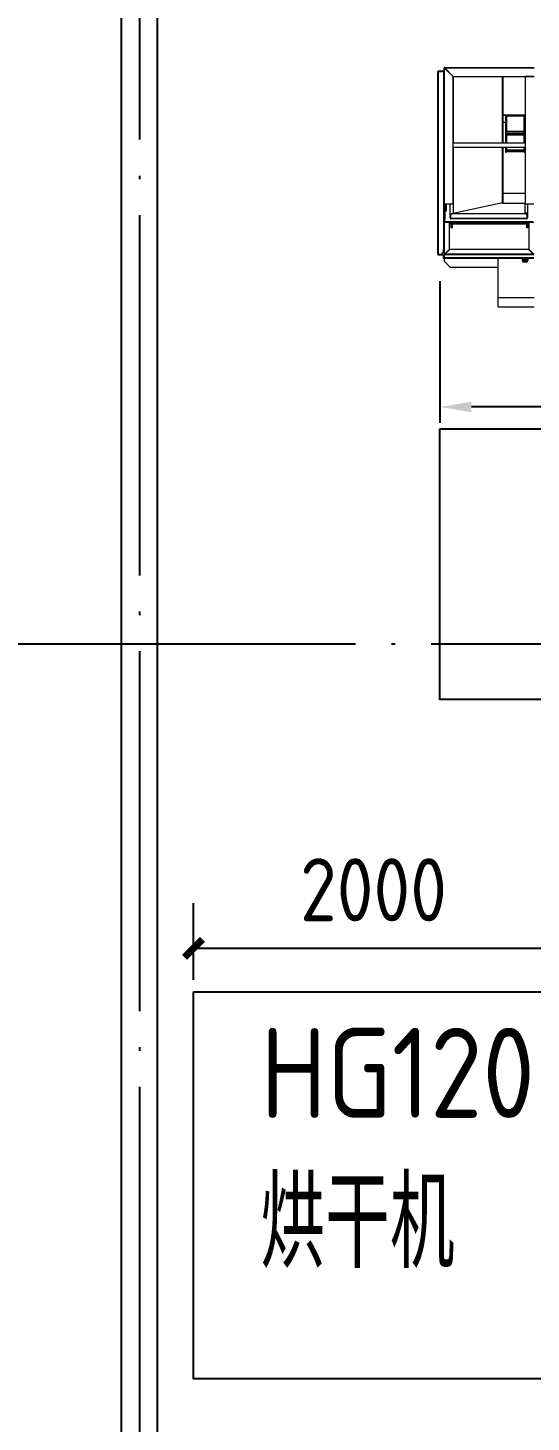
# Model space of a CAD drawing. Extents: x -2187 to 96136, y -11110 to 52208.
# Drawn here: x 20805 to 23601, y 9341 to 17084 of the extents above; entities that cross this region are included whole.
import ezdxf

# ---------------------------------------------------------------- set-up
doc = ezdxf.new("R2010")
doc.units = 0
doc.header["$LTSCALE"] = 1000
doc.header["$MEASUREMENT"] = 0
doc.linetypes.add('DOTE', pattern=[2.42, 2, -0.2, 0.02, -0.2])
doc.layers.add('DOTE', color=14, linetype='DOTE')
doc.layers.add('WALL', color=4, linetype='Continuous')
doc.styles.get("Standard").update_dxf_attribs({"font": 'gbenor.shx', "bigfont": 'gbcbig.shx'})
doc.dimstyles.new('ISO-25', dxfattribs={"dimscale": 70, "dimtxt": 2.5, "dimasz": 2.5, "dimexe": 1.25, "dimexo": 0.625, "dimtad": 1, "dimtxsty": 'Standard', "dimcen": 2.5, "dimadec": 0, "dimazin": 0, "dimtfac": 1, "dimtmove": 0, "dimatfit": 3, "dimfxl": 0, "dimarcsym": 0})
doc.dimstyles.get("Standard").update_dxf_attribs({"dimscale": 100, "dimtxt": 3.5, "dimasz": 1, "dimexe": 2.5, "dimexo": 3, "dimgap": 1.5, "dimtad": 1, "dimdec": 0, "dimzin": 0, "dimdsep": 46, "dimtxsty": 'Standard', "dimblk": 'ARCHTICK', "dimcen": 0.09, "dimadec": 0, "dimazin": 0, "dimtfac": 1, "dimtdec": 0, "dimtix": 1, "dimtmove": 2, "dimatfit": 3, "dimfxl": 0, "dimtolj": 1, "dimtzin": 0, "dimarcsym": 0})

# ---------------------------------------------------------------- blocks, each defined once
blk = doc.blocks.new('*D94')
at = {"color": 0, "lineweight": -2}
for p, q in [((23094.7, 15676.6), (23094.7, 14891.4)), ((27594.7, 15676.6), (27594.7, 14891.4)), ((27419.7, 14978.9), (23269.7, 14978.9))]:
    blk.add_line(p, q, dxfattribs=at)
at = {"color": 0}
for points in [[(23269.7, 15008), (23269.7, 14949.7), (23094.7, 14978.9)], [(27419.7, 15008), (27419.7, 14949.7), (27594.7, 14978.9)]]:
    blk.add_solid(points, dxfattribs=at)
at = {"layer": 'Defpoints', "color": 0}
for p in [(23094.7, 15720.4), (27594.7, 15720.4), (23094.7, 14978.9)]:
    blk.add_point(p, dxfattribs=at)
at = {"color": 0, "insert": (25342.1, 15110.1), "char_height": 175, "attachment_point": 5}
blk.add_mtext('4500', dxfattribs=at)
blk = doc.blocks.new('_ArchTick')
at = {"color": 0, "linetype": 'ByBlock', "const_width": 0.4}
blk.add_lwpolyline([(-0.5, -0.5), (0.5, 0.5)], dxfattribs=at)
blk = doc.blocks.new('*D99')
at = {"color": 0, "lineweight": -2}
for p, q in [((21725.9, 11796.2), (21725.9, 12222.1)), ((23725.4, 11796.2), (23725.4, 12222.1)), ((21725.9, 11972.1), (23725.4, 11972.1))]:
    blk.add_line(p, q, dxfattribs=at)
at = {"layer": 'Defpoints', "color": 0}
for p in [(23725.4, 11972.1), (21725.9, 11496.2), (23725.4, 11496.2)]:
    blk.add_point(p, dxfattribs=at)
at = {"color": 0, "lineweight": -2, "xscale": 100, "yscale": 100, "zscale": 100, "rotation": 180}
blk.add_blockref('_ArchTick', (21725.9, 11972.1), dxfattribs=at)
at = {"color": 0, "lineweight": -2, "xscale": 100, "yscale": 100, "zscale": 100}
blk.add_blockref('_ArchTick', (23725.4, 11972.1), dxfattribs=at)
at = {"color": 0, "insert": (22725.7, 12297.1), "char_height": 350, "attachment_point": 5}
blk.add_mtext('\\A1;2000', dxfattribs=at)

msp = doc.modelspace()

# ---------------------------------------------------------------- linework, layer by layer
at = {"color": 7, "linetype": 'Continuous', "lineweight": 15}
for p, q in [((23083.399, 15826.103), (23083.399, 16842.103)), ((23084.899, 16842.103), (23083.399, 16842.103)), ((23084.899, 16842.103), (23085.399, 16842.103)), ((23085.399, 16842.603), (23085.399, 16844.103)), ((23118.399, 16844.103), (23085.399, 16844.103)), ((23118.399, 16842.603), (23085.399, 16842.603)), ((23085.399, 16842.103), (23085.399, 15826.103)), ((23085.399, 16842.103), (23116.399, 16842.103)), ((23116.399, 16842.103), (23118.399, 16842.103)), ((23118.399, 16006.603), (23118.399, 16861.603)), ((23120.399, 16861.603), (23118.399, 16861.603)), ((23120.899, 16864.103), (23618.399, 16864.103)), ((23120.899, 16862.103), (23120.899, 16864.103)), ((23120.899, 16860.896), (23168.399, 16813.396)), ((23121.606, 16861.603), (23618.399, 16861.603)), ((23169.106, 16814.103), (23121.606, 16861.603)), ((23129.399, 16853.81), (23129.399, 16852.396)), ((23152.399, 16829.396), (23152.399, 16830.81)), ((23168.399, 16813.396), (23168.399, 16814.103)), ((23168.399, 16814.103), (23169.106, 16814.103)), ((23168.399, 16107.103), (23168.399, 16813.396)), ((23168.703, 16814.103), (23168.703, 16444.119)), ((23169.106, 16814.103), (23618.399, 16814.103)), ((23442.902, 16444.119), (23442.902, 16814.103)), ((23443.399, 16814.103), (23443.399, 16444.119)), ((23568.399, 16814.103), (23568.399, 16813.603)), ((23616.199, 16813.603), (23568.399, 16813.603)), ((23568.399, 16813.603), (23568.399, 16106.103)), ((23580.399, 16814.103), (23580.399, 16813.603)), ((23443.399, 16599.179), (23568.399, 16599.179)), ((23459.399, 16599.179), (23459.399, 16444.119)), ((23460.277, 16444.119), (23460.277, 16599.179)), ((23464.277, 16507.714), (23464.277, 16599.179)), ((23563.277, 16593.433), (23465.399, 16593.433)), ((23465.399, 16593.433), (23465.399, 16512.803)), ((23563.277, 16507.714), (23563.277, 16599.179)), ((23568.399, 16593.433), (23565.276, 16593.433)), ((23565.277, 16444.119), (23565.277, 16599.179)), ((23443.399, 16561.103), (23459.399, 16561.103)), ((23563.277, 16507.714), (23464.277, 16507.714)), ((23464.277, 16444.119), (23464.277, 16498.874)), ((23563.277, 16498.874), (23464.277, 16498.874)), ((23563.277, 16494.639), (23465.399, 16494.639)), ((23465.399, 16494.639), (23465.399, 16444.119)), ((23563.277, 16444.119), (23563.277, 16498.874)), ((23568.399, 16501.23), (23565.276, 16501.23)), ((23568.399, 16494.639), (23565.276, 16494.639)), ((23568.399, 16444.119), (23168.399, 16444.119)), ((23168.399, 16422.211), (23568.399, 16422.211)), ((23168.399, 16420.766), (23568.399, 16420.766)), ((23168.703, 16420.766), (23168.703, 16054.103)), ((23442.902, 16112.103), (23442.902, 16420.766)), ((23443.399, 16420.766), (23443.399, 16111.197)), ((23459.399, 16420.766), (23459.399, 16395.603)), ((23460.277, 16393.103), (23460.277, 16420.766)), ((23464.277, 16404.84), (23464.277, 16420.766)), ((23465.399, 16490.324), (23563.277, 16490.324)), ((23465.399, 16420.766), (23465.399, 16408.733)), ((23563.277, 16404.84), (23563.277, 16420.766)), ((23565.277, 16393.103), (23565.277, 16420.766)), ((23459.399, 16395.603), (23460.277, 16395.603)), ((23460.277, 16393.103), (23464.277, 16393.103)), ((23563.277, 16404.84), (23464.277, 16404.84)), ((23464.277, 16393.103), (23464.277, 16401.732)), ((23563.277, 16401.732), (23464.277, 16401.732)), ((23464.277, 16395.603), (23465.399, 16395.603)), ((23465.399, 16401.732), (23465.399, 16395.759)), ((23563.277, 16395.759), (23465.399, 16395.759)), ((23563.277, 16395.603), (23465.399, 16395.603)), ((23465.399, 16395.603), (23465.399, 16395.603)), ((23563.277, 16393.103), (23563.277, 16401.732)), ((23563.277, 16393.103), (23565.277, 16393.103)), ((23568.399, 16395.759), (23565.276, 16395.759)), ((23568.399, 16395.603), (23565.36, 16395.603)), ((23121.399, 16107.103), (23168.399, 16107.103)), ((23121.399, 16015.143), (23121.399, 16107.103)), ((23129.399, 16107.103), (23129.399, 16066.426)), ((23152.399, 16029.192), (23152.399, 16107.103)), ((23168.399, 16107.103), (23168.399, 16054.81)), ((23442.902, 16112.103), (23168.703, 16054.103)), ((23438.473, 16111.166), (23568.399, 16111.166)), ((23438.618, 16111.197), (23568.399, 16111.197)), ((23438.618, 16111.197), (23443.399, 16111.197)), ((23122.399, 16065.55), (23121.399, 16065.55)), ((23122.399, 16065.55), (23122.399, 16020.752)), ((23129.399, 16066.426), (23122.599, 16066.426)), ((23122.599, 16065.462), (23122.599, 16066.426)), ((23129.399, 16065.462), (23122.599, 16065.462)), ((23129.399, 16066.426), (23129.399, 16065.462)), ((23152.399, 16038.81), (23154.399, 16040.81)), ((23154.399, 16039.396), (23152.399, 16037.396)), ((23152.899, 16029.192), (23152.399, 16029.192)), ((23152.899, 16029.192), (23152.899, 16023.978)), ((23154.399, 16043.487), (23154.399, 16044.324)), ((23154.399, 16025.673), (23154.399, 16043.487)), ((23164.399, 16053.927), (23164.399, 16053.09)), ((23164.399, 16053.927), (23568.399, 16053.927)), ((23164.399, 16053.09), (23568.399, 16053.09)), ((23167.515, 16053.927), (23168.399, 16054.81)), ((23168.399, 16054.103), (23168.399, 16054.81)), ((23169.106, 16054.103), (23168.399, 16054.103)), ((23169.106, 16054.103), (23168.93, 16053.927)), ((23169.106, 16054.103), (23580.399, 16054.103)), ((23568.399, 16106.103), (23616.199, 16106.103)), ((23568.399, 16054.603), (23568.399, 16106.103)), ((23580.399, 16054.603), (23568.399, 16054.603)), ((23568.399, 16054.603), (23568.399, 16054.103)), ((23568.399, 16053.09), (23568.399, 16053.927)), ((23578.399, 16044.324), (23578.399, 16043.487)), ((23578.399, 16043.487), (23578.399, 16025.673)), ((23579.899, 16023.978), (23579.899, 16029.192)), ((23580.399, 16029.192), (23579.899, 16029.192)), ((23580.399, 16106.103), (23580.399, 16029.192)), ((23120.399, 16006.603), (23118.399, 16006.603)), ((23118.399, 16001.603), (23118.399, 16006.603)), ((23118.399, 15826.603), (23118.399, 16001.603)), ((23120.899, 16001.603), (23118.399, 16001.603)), ((23120.399, 16015.3), (23120.399, 16008.308)), ((23120.399, 16008.308), (23122.399, 16008.308)), ((23121.073, 16007.485), (23120.899, 16007.31)), ((23120.899, 16006.103), (23120.899, 16004.103)), ((23120.899, 16001.603), (23120.899, 16004.103)), ((23148.399, 16004.103), (23120.899, 16004.103)), ((23120.899, 15827.31), (23120.899, 16001.603)), ((23121.606, 16006.603), (23122.106, 16007.103)), ((23122.16, 16007.157), (23122.106, 16007.103)), ((23122.399, 16007.103), (23122.106, 16007.103)), ((23122.399, 16007.285), (23122.399, 16020.752)), ((23610.399, 16007.285), (23122.399, 16007.285)), ((23122.399, 16007.285), (23122.399, 16005.839)), ((23610.399, 16005.839), (23122.399, 16005.839)), ((23148.399, 15854.81), (23148.399, 16004.103)), ((23588.399, 16004.103), (23148.399, 16004.103)), ((23588.399, 15994.103), (23148.399, 15994.103)), ((23152.899, 16023.978), (23154.399, 16023.978)), ((23578.399, 16025.673), (23154.399, 16025.673)), ((23154.399, 16025.673), (23154.399, 16025.293)), ((23154.399, 16023.978), (23154.399, 16025.293)), ((23154.399, 16025.293), (23578.399, 16025.293)), ((23155.649, 15994.103), (23155.649, 15974.103)), ((23163.649, 15974.103), (23155.649, 15974.103)), ((23163.649, 15974.103), (23163.649, 15994.103)), ((23575.649, 15994.103), (23575.649, 15974.103)), ((23583.649, 15974.103), (23575.649, 15974.103)), ((23578.399, 16025.293), (23578.399, 16025.673)), ((23578.399, 16025.293), (23578.399, 16023.978)), ((23578.399, 16023.978), (23579.899, 16023.978)), ((23583.649, 15974.103), (23583.649, 15994.103)), ((23615.899, 16004.103), (23588.399, 16004.103)), ((23588.399, 16004.103), (23588.399, 15854.81)), ((23084.899, 15826.103), (23083.399, 15826.103)), ((23085.399, 15826.103), (23084.899, 15826.103)), ((23105.102, 15826.103), (23085.399, 15826.103)), ((23085.399, 15825.603), (23085.399, 15824.103)), ((23085.399, 15825.603), (23105.377, 15825.603)), ((23085.399, 15824.103), (23106.614, 15824.103)), ((23113.399, 15854.103), (23113.399, 15836.103)), ((23118.399, 15854.103), (23113.399, 15854.103)), ((23113.399, 15836.103), (23113.399, 15835.467)), ((23113.399, 15836.103), (23118.399, 15836.103)), ((23113.399, 15822.739), (23113.399, 15804.103)), ((23118.399, 15804.103), (23113.399, 15804.103)), ((23118.399, 15829.103), (23117.899, 15829.103)), ((23118.399, 15826.603), (23118.399, 15824.103)), ((23120.399, 15826.603), (23118.399, 15826.603)), ((23118.399, 15806.203), (23118.399, 15824.103)), ((23118.399, 15824.103), (23120.399, 15824.103)), ((23118.399, 15806.203), (23118.399, 15804.103)), ((23118.399, 15806.203), (23120.399, 15806.203)), ((23118.399, 15804.103), (23118.399, 15789.103)), ((23120.499, 15804.103), (23118.399, 15804.103)), ((23120.399, 15806.203), (23120.399, 15824.103)), ((23120.499, 15806.103), (23120.499, 15804.103)), ((23616.299, 15804.103), (23120.499, 15804.103)), ((23616.045, 15824.103), (23120.753, 15824.103)), ((23120.753, 15806.203), (23120.753, 15824.103)), ((23616.045, 15806.203), (23120.753, 15806.203)), ((23148.399, 15854.81), (23120.899, 15827.31)), ((23120.899, 15826.103), (23120.899, 15824.103)), ((23121.606, 15826.603), (23149.106, 15854.103)), ((23615.192, 15826.603), (23121.606, 15826.603)), ((23587.692, 15854.103), (23149.106, 15854.103)), ((23418.399, 15804.103), (23418.399, 15800.103)), ((23418.399, 15584.103), (23418.399, 15800.103)), ((23551.899, 15804.103), (23551.899, 15802.603)), ((23583.899, 15802.603), (23551.899, 15802.603)), ((23551.899, 15802.603), (23551.899, 15793.219)), ((23554.899, 15802.603), (23554.899, 15797.603)), ((23580.899, 15797.603), (23554.899, 15797.603)), ((23580.899, 15797.603), (23580.899, 15802.603)), ((23583.899, 15804.103), (23583.899, 15802.603)), ((23583.899, 15802.603), (23583.899, 15793.219)), ((23587.692, 15854.103), (23615.192, 15826.603)), ((23615.899, 15827.31), (23588.399, 15854.81)), ((23153.399, 15754.103), (23118.399, 15789.103)), ((23418.399, 15754.103), (23153.399, 15754.103)), ((23552.136, 15793.103), (23552.099, 15793.103)), ((23552.136, 15793.103), (23583.662, 15793.103)), ((23554.177, 15786.927), (23581.62, 15786.927)), ((23557.209, 15784.504), (23578.589, 15784.504)), ((23583.699, 15793.103), (23583.662, 15793.103)), ((23618.399, 15584.103), (23418.399, 15584.103)), ((23418.399, 15532.103), (23418.399, 15584.103)), ((23618.399, 15532.103), (23418.399, 15532.103))]:
    msp.add_line(p, q, dxfattribs=at)
at = {"color": 8, "linetype": 'Continuous', "lineweight": 15}
for p, q in [((23116.399, 15854.103), (23116.399, 16842.103)), ((23120.899, 16015.143), (23120.899, 16860.896)), ((23122.599, 16860.61), (23122.599, 16859.196)), ((23568.399, 16600.076), (23443.399, 16600.076)), ((23122.599, 16107.103), (23122.599, 16066.426)), ((23568.399, 16164.17), (23443.399, 16164.17)), ((23120.899, 16007.31), (23120.899, 16007.585)), ((23122.399, 16006.603), (23121.606, 16006.603)), ((23588.399, 15996.503), (23148.399, 15996.503))]:
    msp.add_line(p, q, dxfattribs=at)
at = {"color": 7, "linetype": 'Continuous', "lineweight": 15, "flags": 128}
for points in [[(23118.399, 16842.103), (23118.361, 16842.493), (23118.335, 16842.603)], [(23122.599, 16065.462), (23122.56, 16065.46), (23122.522, 16065.455), (23122.488, 16065.446), (23122.458, 16065.434), (23122.433, 16065.419), (23122.414, 16065.403), (23122.403, 16065.385), (23122.399, 16065.366)], [(23120.399, 16008.308), (23120.447, 16008.073), (23120.589, 16007.847), (23120.82, 16007.638), (23121.131, 16007.456), (23121.51, 16007.306), (23121.942, 16007.195), (23122.399, 16007.128)]]:
    msp.add_lwpolyline(points, dxfattribs=at)
for points in [[(23094.686, 14856.715), (27596.237, 14856.715), (27596.237, 13353.411), (23094.686, 13353.411)], [(21725.932, 11731.046), (23725.432, 11731.046), (23725.432, 9581.046), (21725.932, 9581.046)]]:
    msp.add_lwpolyline(points, close=True)
at = {"color": 7, "linetype": 'Continuous', "lineweight": 15}
for centre, radius, start, end in [((23085.399, 16842.103), 2, 90, 180), ((23085.399, 16842.103), 0.5, 90, 180), ((23116.399, 16842.103), 0.5, 0, 90), ((23120.899, 16861.603), 2.5, 90, 180), ((23120.899, 16861.603), 0.5, 90, 180), ((23121.686, 16860.476), 1.475, 104.8476436, 145.4955606), ((23122.568, 16062.358), 4.068, 89.5671709, 106.7048345), ((23164.204, 16044.121), 9.808, 88.8632887, 178.8162885), ((23164.204, 16043.284), 9.808, 88.8632887, 178.8162885), ((23568.594, 16044.121), 9.808, 1.1837115, 91.1367113), ((23568.594, 16043.284), 9.808, 1.1837115, 91.1367113), ((23120.899, 16006.603), 2.5, 180, 270), ((23120.899, 16001.603), 2.5, 90, 180), ((23120.899, 16006.603), 0.5, 180, 270), ((23120.899, 16001.603), 0.5, 90, 180), ((23085.399, 15826.103), 2, 180, 270), ((23085.399, 15826.103), 0.5, 180, 270), ((23111.149, 15829.103), 6.75, 0, 289.4712206), ((23120.899, 15826.603), 2.5, 180, 270), ((23120.899, 15826.603), 0.5, 180, 270), ((23422.399, 15800.103), 4, 90, 180)]:
    msp.add_arc(centre, radius, start, end, dxfattribs=at)
for centre, major_axis, start_param, end_param in [((23567.899, 15802.603), (-15, 0), 0, 0.52231482), ((23567.899, 15802.603), (-15, 0), 0.61547971, 2.52611294), ((23567.899, 15802.603), (-15, 0), 2.61927783, 3.14159265), ((23552.099, 15793.219), (-0.2, 0), 0, 1.57079633), ((23583.699, 15793.219), (-0.2, 0), 1.57079633, 3.14159265)]:
    msp.add_ellipse(centre, major_axis=major_axis, ratio=0.57735027, start_param=start_param, end_param=end_param, dxfattribs=at)
for points, knots in [([(23118.399, 16861.603), (23118.428, 16861.552), (23118.485, 16861.449), (23118.929, 16861.295), (23119.582, 16861.14), (23120.282, 16861.007), (23120.733, 16860.926), (23120.899, 16860.896)], [0, 0, 0, 0, 0.2181749, 0.4363498, 0.6545151, 0.8726803, 1, 1, 1, 1]), ([(23121.606, 16861.603), (23121.555, 16861.889), (23121.452, 16862.46), (23121.297, 16863.218), (23121.143, 16863.784), (23121.01, 16864.066), (23120.929, 16864.093), (23120.899, 16864.103)], [0, 0, 0, 0, 0.2181749, 0.4363498, 0.6545151, 0.8726803, 1, 1, 1, 1]), ([(23566.093, 16402.858), (23566.214, 16403.638), (23566.649, 16406.445), (23567.511, 16409.416), (23568.317, 16411.552), (23568.399, 16411.771)], [0, 0, 0, 0, 0.25692547, 0.92398128, 1, 1, 1, 1]), ([(23120.899, 16007.31), (23120.613, 16007.259), (23120.042, 16007.156), (23119.284, 16007.002), (23118.718, 16006.847), (23118.436, 16006.714), (23118.409, 16006.633), (23118.399, 16006.603)], [0, 0, 0, 0, 0.2181749, 0.4363498, 0.6545151, 0.8726803, 1, 1, 1, 1]), ([(23120.899, 16004.103), (23120.95, 16004.132), (23121.053, 16004.189), (23121.208, 16004.634), (23121.362, 16005.286), (23121.495, 16005.986), (23121.576, 16006.437), (23121.606, 16006.603)], [0, 0, 0, 0, 0.2181749, 0.4363498, 0.6545151, 0.8726803, 1, 1, 1, 1]), ([(23120.899, 15827.31), (23120.613, 15827.259), (23120.042, 15827.156), (23119.284, 15827.002), (23118.718, 15826.847), (23118.436, 15826.714), (23118.409, 15826.633), (23118.399, 15826.603)], [0, 0, 0, 0, 0.2181749, 0.4363498, 0.6545151, 0.8726803, 1, 1, 1, 1]), ([(23120.899, 15824.103), (23120.95, 15824.132), (23121.053, 15824.189), (23121.208, 15824.634), (23121.362, 15825.286), (23121.495, 15825.986), (23121.576, 15826.437), (23121.606, 15826.603)], [0, 0, 0, 0, 0.2181749, 0.4363498, 0.6545151, 0.8726803, 1, 1, 1, 1]), ([(23552.136, 15793.103), (23552.265, 15792.707), (23552.528, 15791.901), (23553.275, 15789.937), (23553.824, 15788.105), (23554.177, 15786.927)], [0, 0, 0, 0, 0.25703054, 0.52225374, 1, 1, 1, 1]), ([(23554.177, 15786.927), (23554.303, 15786.551), (23554.555, 15785.801), (23555.293, 15784.975), (23556.197, 15784.557), (23556.923, 15784.519), (23557.209, 15784.504)], [0, 0, 0, 0, 0.23549572, 0.47010033, 0.79106011, 1, 1, 1, 1]), ([(23578.589, 15784.504), (23579.076, 15784.547), (23579.945, 15784.624), (23580.926, 15785.351), (23581.416, 15786.206), (23581.584, 15786.799), (23581.62, 15786.927)], [0, 0, 0, 0, 0.35935037, 0.63972496, 0.92205114, 1, 1, 1, 1]), ([(23581.62, 15786.927), (23581.808, 15787.592), (23582.187, 15788.942), (23582.992, 15791.154), (23583.404, 15792.351), (23583.662, 15793.103)], [0, 0, 0, 0, 0.26553452, 0.53866866, 1, 1, 1, 1])]:
    msp.add_open_spline(points, degree=3, knots=knots, dxfattribs=at)
for points in [[(23120.399, 16861.603), (23120.406, 16861.544), (23120.422, 16861.426), (23120.537, 16861.25), (23120.702, 16861.073), (23120.833, 16860.955), (23120.899, 16860.896)], [(23121.606, 16861.603), (23121.547, 16861.669), (23121.429, 16861.8), (23121.253, 16861.965), (23121.076, 16862.081), (23120.958, 16862.096), (23120.899, 16862.103)], [(23120.899, 16007.31), (23120.833, 16007.251), (23120.702, 16007.134), (23120.537, 16006.957), (23120.422, 16006.78), (23120.406, 16006.662), (23120.399, 16006.603)], [(23120.899, 16006.103), (23120.958, 16006.111), (23121.076, 16006.126), (23121.253, 16006.241), (23121.429, 16006.407), (23121.547, 16006.538), (23121.606, 16006.603)], [(23118.399, 15806.203), (23118.431, 15805.928), (23118.494, 15805.378), (23118.979, 15804.684), (23119.673, 15804.198), (23120.224, 15804.135), (23120.499, 15804.103)], [(23120.899, 15827.31), (23120.833, 15827.251), (23120.702, 15827.134), (23120.537, 15826.957), (23120.422, 15826.78), (23120.406, 15826.662), (23120.399, 15826.603)], [(23120.399, 15806.203), (23120.4, 15806.19), (23120.403, 15806.164), (23120.427, 15806.131), (23120.46, 15806.108), (23120.486, 15806.105), (23120.499, 15806.103)], [(23120.499, 15804.103), (23120.52, 15804.135), (23120.562, 15804.198), (23120.626, 15804.684), (23120.689, 15805.378), (23120.731, 15805.928), (23120.753, 15806.203)], [(23120.499, 15806.103), (23120.52, 15806.105), (23120.562, 15806.108), (23120.626, 15806.131), (23120.689, 15806.164), (23120.731, 15806.19), (23120.753, 15806.203)], [(23120.899, 15826.103), (23120.958, 15826.111), (23121.076, 15826.126), (23121.253, 15826.241), (23121.429, 15826.407), (23121.547, 15826.538), (23121.606, 15826.603)]]:
    msp.add_open_spline(points, degree=3, dxfattribs=at)
at = {"layer": 'DOTE'}
for p, q in [((21425.665, 42663.27), (21425.665, -3336.73)), ((8525.665, 13663.27), (92525.665, 13663.27))]:
    msp.add_line(p, q, dxfattribs=at)
at = {"layer": 'WALL'}
for p, q in [((21325.665, 7763.27), (21325.665, 28093.27)), ((21525.665, 7763.27), (21525.665, 28093.27))]:
    msp.add_line(p, q, dxfattribs=at)

# ---------------------------------------------------------------- texts
at = {"insert": (22096.614, 11530.366), "char_height": 500, "width": 1607.68975, "attachment_point": 1}
msp.add_mtext('HG120\\P烘干机', dxfattribs=at)

# ---------------------------------------------------------------- dimensions: what is measured, and where the dimension line sits
at = {"color": 1}
dim = msp.add_linear_dim(base=(23094.686, 14978.852), p1=(27594.686, 15720.387), p2=(23094.686, 15720.387), angle=180, dimstyle='ISO-25', dxfattribs=at)
dim.commit()
dim.dimension.update_dxf_attribs({"geometry": '*D94', "text_midpoint": (25342.142, 14978.852), "dimtype": 160})
dim = msp.add_linear_dim(base=(23725.431722416, 11972.144551789), p1=(21725.931722416, 11496.182739761), p2=(23725.431722416, 11496.182739761), dimstyle='Standard', override={"dimarcsym": 1})
dim.commit()
dim.dimension.update_dxf_attribs({"geometry": '*D99', "text_midpoint": (22725.681722416, 12297.144551789)})

doc.saveas('drawing.dxf')
